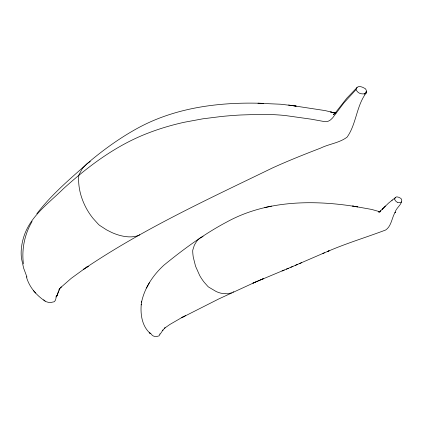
<?xml version="1.0" encoding="UTF-8"?>
<svg xmlns="http://www.w3.org/2000/svg" width="423" height="423" viewBox="0 0 423 423"><rect width="100%" height="100%" fill="white"/><g stroke="black" fill="none" stroke-linecap="round" stroke-linejoin="round"><path stroke-width="0.63" d="M141.277 304.153C140.293 314.453 142.001 326.138 150.139 333.345L149.324 332.531L150.556 333.763M394.722 199.191L394.892 198.408A5.473 3.707 28.2 0 1 395.875 197.229L396.568 196.891A0.761 0.513 27.9 0 1 396.896 196.869L398.101 197.113A5.557 3.77 28.1 0 1 399.259 197.53L400.782 198.371A0.761 0.513 28.1 0 1 401.062 198.636L401.501 199.423A6.012 4.082 28 0 1 401.781 200.296C401.713 204.97 395.886 207.979 395.019 212.632L395.262 212.097C391.746 217.713 391.561 226.035 385.681 229.996C366.413 237.308 346.532 243.225 327.582 251.468L329.131 250.813L322.839 253.472M141.546 302.249C144.555 287.799 153.205 274.918 164.034 265.084C183.746 249.004 204.431 233.819 226.971 221.901C266.606 200.142 313.956 199.672 357.509 206.884L352.592 206.022L371.695 209.438L379.87 211.764M141.171 304.904L141.663 301.451M55.989 298.231L55.487 300.092L54.493 301.573A1.523 1.253 36.3 0 1 54.218 301.758L50.554 302.54A11.553 9.47 35.3 0 1 48.386 302.35L45.948 301.636A1.533 1.269 35.4 0 1 45.695 301.499C36.727 295.698 29.208 287.228 26.379 276.742M159.889 333.863L159.143 335.735A1.147 0.899 48.8 0 1 158.963 335.883L156.484 336.565A8.65 6.757 48 0 1 154.601 336.391L153.242 335.952A1.153 0.904 48.5 0 1 153.057 335.851L152.259 335.254A5.356 4.193 48.3 0 1 151.032 333.863L150.599 333.102M56.09 297.02L56.576 295.391M366.403 92.658L366.487 91.093A8.634 5.367 22.4 0 0 366.122 89.962L365.53 88.93A1.095 0.677 22.6 0 0 365.128 88.576L362.934 87.424A7.984 4.97 22.6 0 0 361.258 86.831L359.492 86.451A1.089 0.677 22.4 0 0 359.011 86.461L357.736 86.99A7.9 4.907 22.7 0 0 356.452 88.307L356.15 89.301A1.095 0.682 22.4 0 0 356.166 89.475A6.541 4.061 22.6 0 0 356.763 90.834L357.969 92.193A5.118 3.178 22.5 0 0 359.402 93.145L360.285 93.536A1.1 0.682 22.6 0 0 360.481 93.594L361.882 93.832A8.233 5.102 22.4 0 0 364.092 93.806L366.017 93.197A1.095 0.682 22.8 0 0 366.165 93.076L366.403 92.658C356.277 105.819 356.526 123.881 347.098 137.131C339.399 142.985 329.052 143.92 320.491 148.156C304.301 154.384 288.174 160.788 272.391 167.989C209.337 198.614 145.306 227.939 86.9 267.072L88.111 266.279L83.823 269.118L88.111 266.279M56.64 296.692L59.796 288.438L58.829 290.231L61.235 286.926L60.436 287.783L71.233 278.345L85.007 268.335M58.369 291.6L57.015 295.529L57.491 294.159M149.372 282.754L146.49 288.021M32.074 221.499C24.597 234.178 21.536 249.327 23.413 263.915M364.467 94.366L366.313 91.352M160.195 334.159L162.971 329.993L162.591 330.511L165.07 327.767L164.626 328.153L169.898 324.452L180.711 318.207L218.791 298.934L255.429 282.078M36.817 213.789C52.299 193.48 72.206 177.057 91.194 160.18C106.273 147.69 122.384 136.349 139.664 127.096C177.533 107.04 221.24 101.832 263.534 103.371L257.982 103.244L280.814 104.238L296.206 106.078L288.523 105.026M334.725 113.618L346.849 98.162L357.091 87.482M385.406 205.98L382.112 209.422L388.526 203.119L395.568 197.462M355.912 89.729L343.74 103.075L332.594 117.927L330.559 119.889L328.46 121.131L326.91 121.549L324.208 121.544L311.27 119.191L285.165 115.516A142.096 89.523 -2.3 0 0 270.805 114.543L259.558 114.395L240.994 114.977A249.396 141.52 -1.6 0 0 221.678 116.462L202.776 118.826L184.306 122.252A179.86 109.187 -1.2 0 0 166.022 126.974A177.723 108.103 -1.1 0 0 147.865 133.187C116.098 145.359 88.465 166.038 63.434 188.706C49.126 202.892 31.154 215.476 24.296 235.278A169.903 97.967 1.6 0 0 21.869 244.706L21.208 250.612A131.616 75.881 3.4 0 0 21.51 258.559L23.609 268.076L26.972 277.113M382.609 208.899L379.743 211.669L380.716 210.924L378.881 212.14L380.314 211.421L378.638 211.669L380.177 211.854M335.465 112.772L335.883 112.386L333.313 114.691L335.883 112.386M333.541 114.485L334.27 113.903M391.941 200.301L392.306 200.016M401.527 201.951L400.481 202.427A5.668 3.839 28 0 1 398.498 202.538L397.789 202.416M378.881 212.14L380.377 211.151M185.586 315.584L181.816 317.588L183.106 316.901M334.508 113.613L334.81 113.475M295.27 265.385L324.452 252.785M203.072 236.489L200.788 237.604A46.911 25.962 62.8 0 0 196.737 241.21L194.374 245.102L192.814 249.988A6.535 3.707 61.2 0 0 192.719 251.209A38.435 21.235 62.2 0 0 193.295 257.263L195.548 266.231L199.688 275.51A30.022 16.73 62.1 0 0 204.135 282.194L207.767 286.313A6.599 3.754 62.8 0 0 208.602 287.053L216.227 291.553A48.375 26.686 61.3 0 0 221.097 293.224L227.384 293.832L231.63 292.838M290.813 267.283L297.306 264.518M260.938 279.751L263.397 278.704L252.906 283.146L288.46 268.272M282.03 270.984L284.256 270.038M299.77 263.455L301.736 262.62M286.292 269.192L292.917 266.39M264.75 207.556L271.54 206.096M334.789 113.163L335.836 113.026M334.931 113.142L335.228 113.131M290.368 105.285L325.276 110.615L335.508 113.11M335.883 113.163L330.553 111.958L335.555 113.11M397.657 202.374L397.049 202.094A3.564 2.416 28.1 0 1 396.05 201.396L395.325 200.581A4.521 3.061 28.1 0 1 394.738 199.328M45.129 301.113L44.611 300.7A7.128 5.864 35.5 0 1 43.722 299.812M33.507 290.696L35.595 293.049M139.685 234.707A8.835 5.404 58.2 0 1 138.501 235.474C132.33 237.737 125.52 237.007 119.312 235.267A67.151 40.338 54.9 0 1 111.603 232.423L106.628 229.906L99.728 225.443A9.221 5.859 56.4 0 1 98.448 224.349L93.049 218.39A41.703 25.602 56 0 1 86.667 208.93C81.174 198.953 77.922 187.484 78.752 176.042A9.179 5.711 54 0 1 79.101 174.472L82.406 168.423L86.868 163.828A64.856 39.767 57.3 0 1 90.316 161.56M56.074 296.74A12.05 9.925 34.9 0 1 56.042 297.734M233.517 291.637A6.414 3.532 63.3 0 1 232.904 292.193"/></g></svg>
